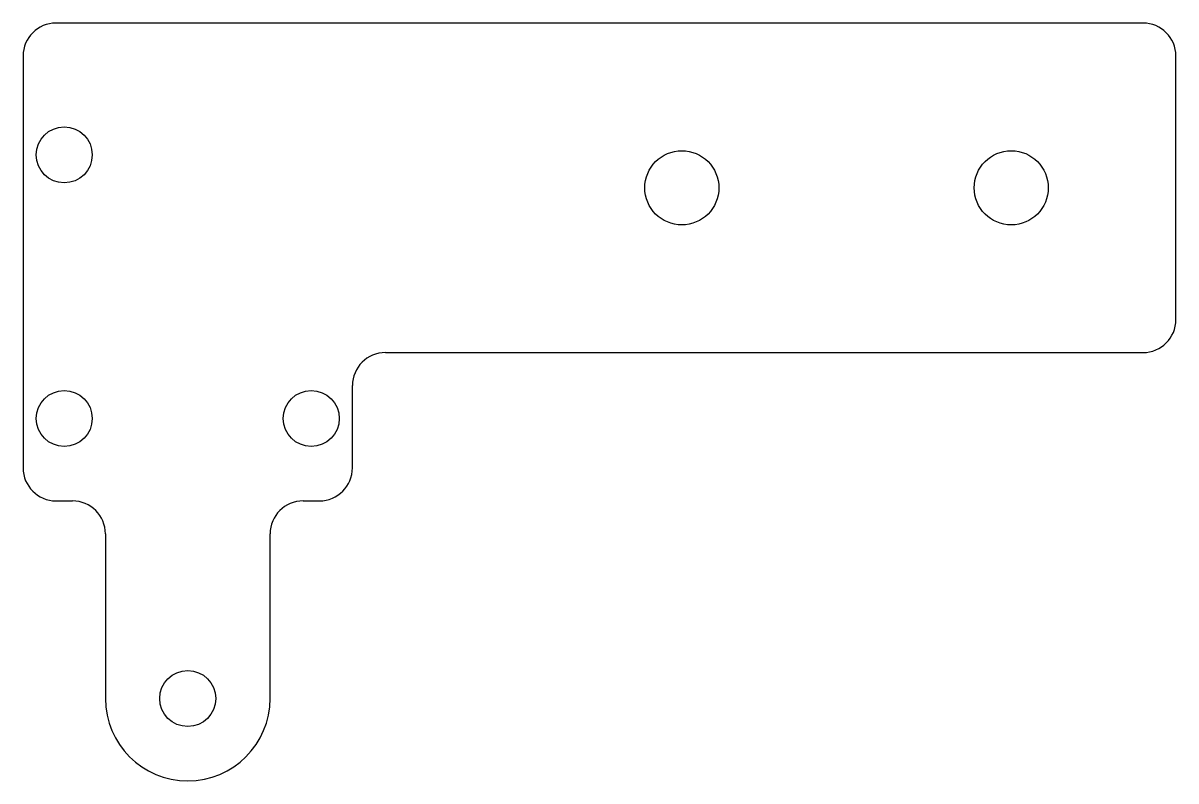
# Model space of a CAD drawing. Header units: millimetres. Extents: x -20 to 50, y -26 to 20.
import ezdxf

# ---------------------------------------------------------------- set-up
doc = ezdxf.new("R2010")
doc.units = ezdxf.units.MM

msp = doc.modelspace()

# ---------------------------------------------------------------- linework, layer by layer
at = {"color": 7, "linetype": 'Continuous', "lineweight": 25}
for p, q in [((48, 20), (-18, 20)), ((-20, 18), (-20, -7)), ((50, 2), (50, 18)), ((2, 0), (48, 0)), ((0, -7), (0, -2)), ((-18, -9), (-17, -9)), ((-3, -9), (-2, -9)), ((-15, -11), (-15, -21)), ((-5, -21), (-5, -11))]:
    msp.add_line(p, q, dxfattribs=at)
for centre, radius in [((-17.5, 12), 1.7), ((20, 10), 2.25), ((40, 10), 2.25), ((-17.5, -4), 1.7), ((-2.5, -4), 1.7), ((-10, -21), 1.7)]:
    msp.add_circle(centre, radius, dxfattribs=at)
for centre, radius, start, end in [((-18, 18), 2, 90, 180), ((48, 18), 2, 0, 90), ((48, 2), 2, 270, 0), ((2, -2), 2, 90, 180), ((-18, -7), 2, 180, 270), ((-2, -7), 2, 270, 0), ((-17, -11), 2, 0, 90), ((-3, -11), 2, 90, 180), ((-10, -21), 5, 180, 0)]:
    msp.add_arc(centre, radius, start, end, dxfattribs=at)

doc.saveas('drawing.dxf')
